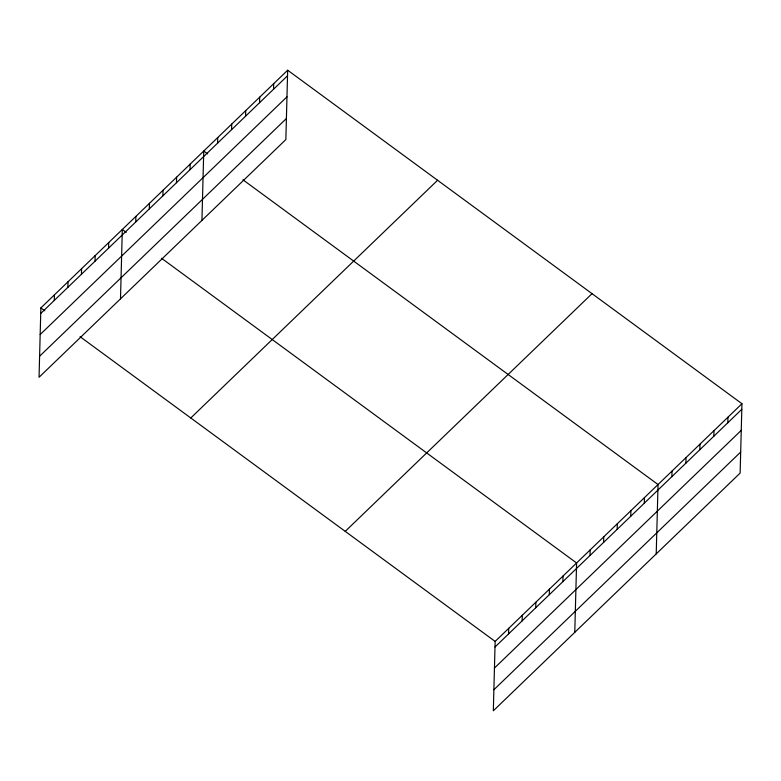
<?xml version="1.0" encoding="UTF-8"?>
<svg xmlns="http://www.w3.org/2000/svg" width="781" height="781" viewBox="0 0 781 781"><rect width="100%" height="100%" fill="white"/><g stroke="black" fill="none" stroke-linecap="round" stroke-linejoin="round"><path stroke-width="1.17" d="M287.672 70.212L40.866 307.919L39.05 377.282L285.856 139.574L287.672 70.212L741.95 403.718L740.134 473.081L493.328 710.788L495.144 641.426L741.95 403.718M54.299 300.421L54.436 294.847M67.869 287.349L68.015 281.775M81.439 274.268L81.585 268.693M95.018 261.196L95.165 255.621M108.588 248.124L108.735 242.549M120.499 298.84L122.314 229.477L126.229 232.357M135.738 221.98L135.884 216.405M149.317 208.898L149.454 203.324M162.887 195.826L163.034 190.252M176.457 182.754L176.604 177.18M190.037 169.682L190.183 164.108M201.937 220.398L203.753 151.036L207.678 153.906M217.596 143.138L217.743 137.563M231.576 129.666L231.723 124.091M245.566 116.193L245.712 110.619M259.556 102.731L259.692 97.156M273.535 89.259L273.682 83.684M508.577 633.918L508.724 628.344M522.147 620.846L522.294 615.272M535.727 607.774L535.873 602.2M549.297 594.702L549.443 589.128M562.876 581.63L563.023 576.056M574.777 632.346L576.593 562.984L161.501 258.247M590.026 555.476L590.163 549.902M603.596 542.404L603.742 536.83M617.166 529.333L617.312 523.758M630.745 516.261L630.892 510.686M644.315 503.189L644.462 497.614M656.225 553.905L658.041 484.532L242.95 179.806M671.875 476.644L672.021 471.07M685.864 463.172L686.011 457.598M699.844 449.7L699.991 444.125M713.834 436.228L713.98 430.653M727.814 422.765L727.96 417.191M40.719 313.493L287.525 75.786M40.173 334.541L286.969 96.834M39.597 356.234L286.402 118.527M190.779 417.972L437.585 180.274M345.231 531.363L592.037 293.666M495.008 647L741.804 409.293M494.451 668.048L741.257 430.341M493.885 689.74L740.681 452.033M40.866 307.919L44.79 310.799M80.062 336.689L495.144 641.426"/></g></svg>
